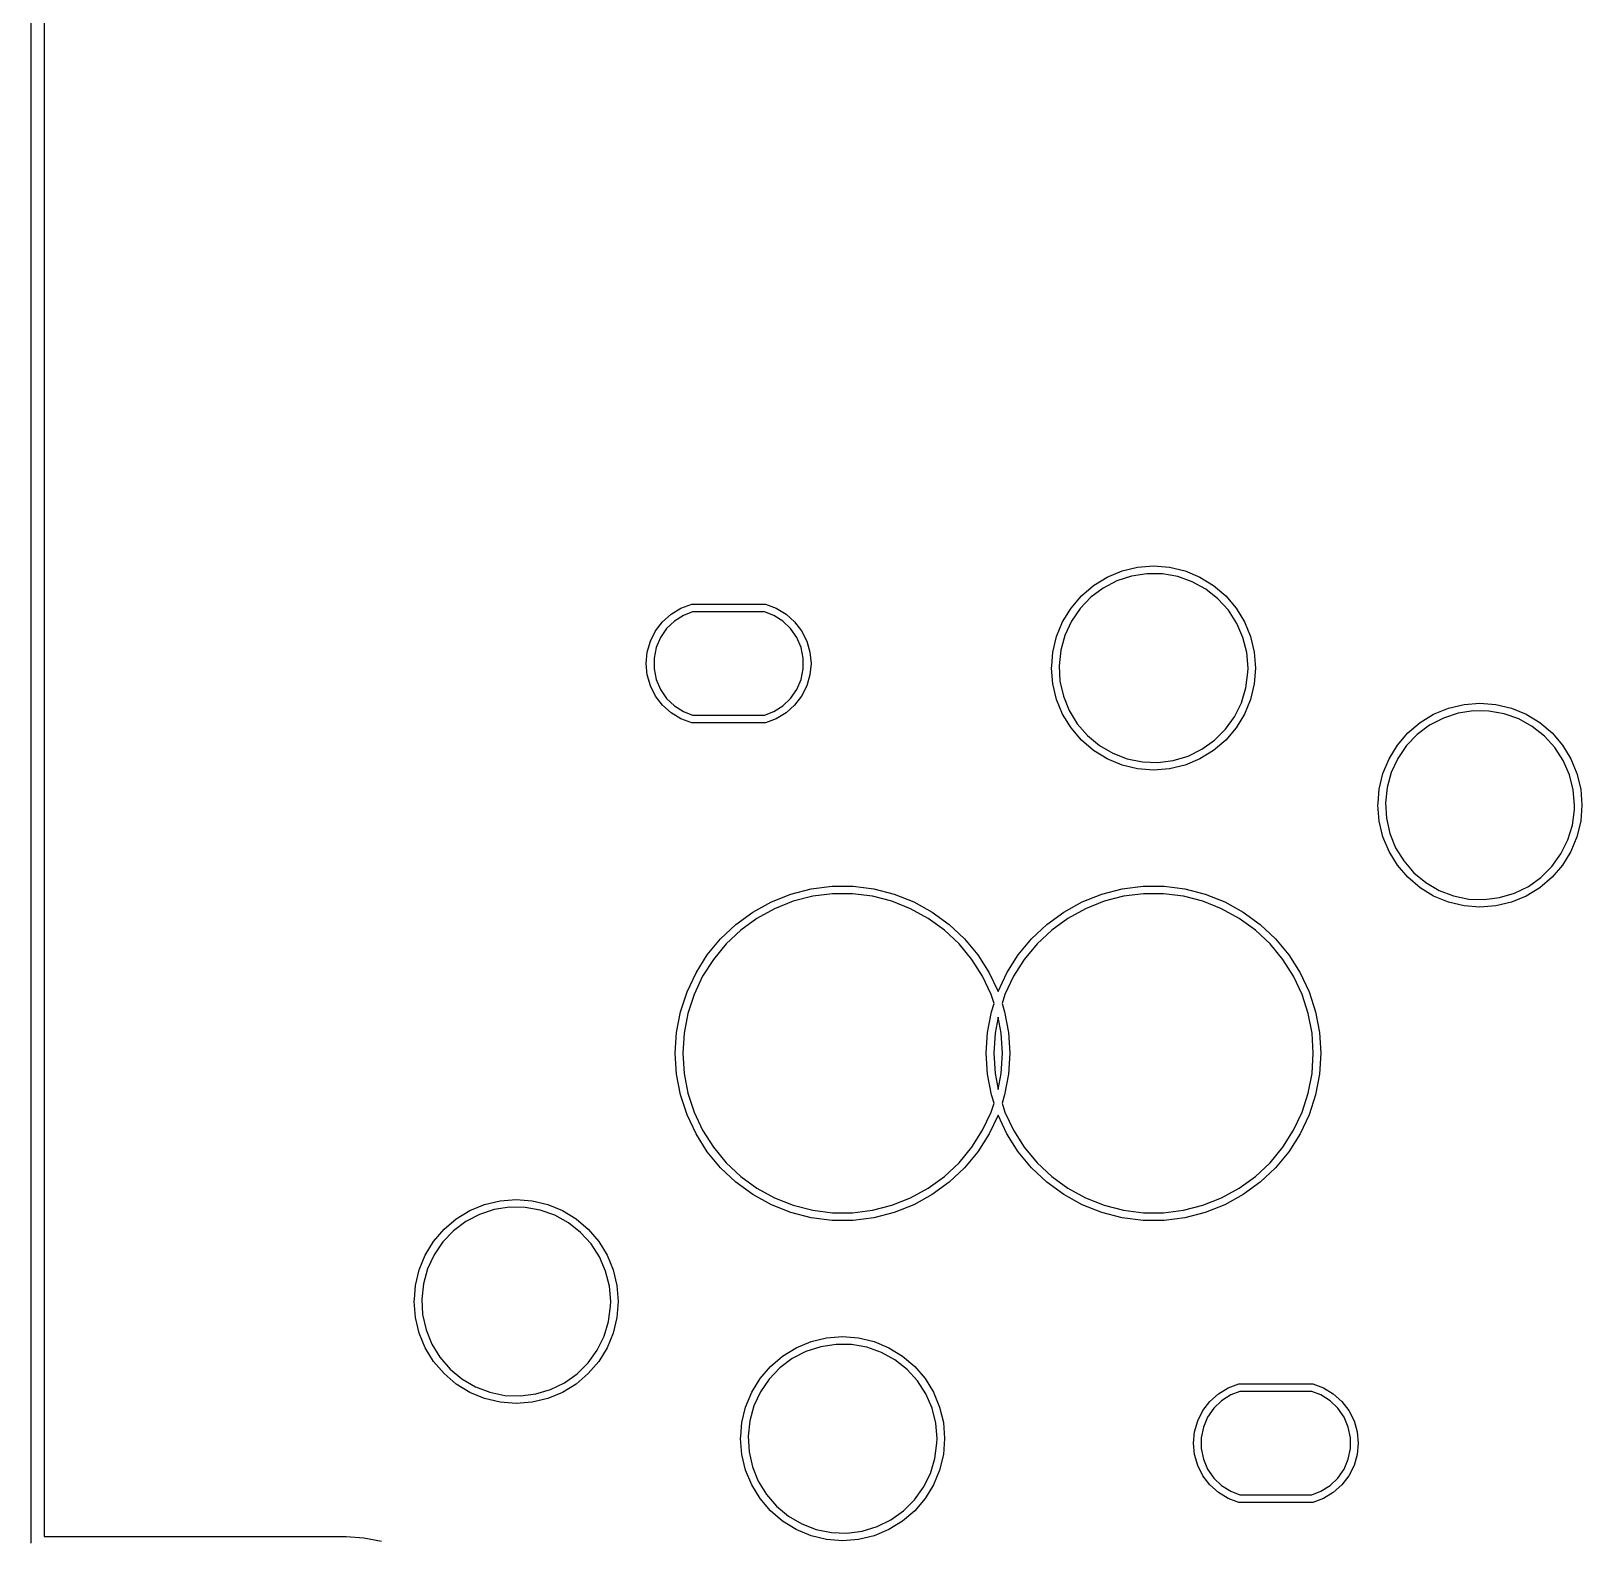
# Model space of a CAD drawing. Extents: x 0 to 11.3, y -3.7 to 0.
# Drawn here: x -0.021 to 0.915, y -2.169 to -1.259 of the extents above; entities that cross this region are included whole.
import ezdxf

# ---------------------------------------------------------------- set-up
doc = ezdxf.new("R2010")
doc.units = 0
doc.header["$MEASUREMENT"] = 0
doc.layers.add('BLACK', color=7, linetype='CONTINUOUS')

msp = doc.modelspace()

# ---------------------------------------------------------------- linework, layer by layer
at = {"layer": 'BLACK', "linetype": 'CONTINUOUS'}
for p, q in [((-0.020669, -2.17028), (-0.020669, -0.099409)), ((-0.012795, -0.099409), (-0.012795, -2.16634)), ((0.620092, -1.59295), (0.628322, -1.58791)), ((0.628322, -1.58791), (0.637241, -1.58421)), ((0.643044, -1.58728), (0.634167, -1.59018)), ((0.637241, -1.58421), (0.646627, -1.58196)), ((0.652275, -1.58587), (0.643044, -1.58728)), ((0.646627, -1.58196), (0.65625, -1.5812)), ((0.661613, -1.58598), (0.652275, -1.58587)), ((0.65625, -1.5812), (0.665873, -1.58196)), ((0.670807, -1.58762), (0.661613, -1.58598)), ((0.665873, -1.58196), (0.675259, -1.58421)), ((0.67961, -1.59074), (0.670807, -1.58762)), ((0.675259, -1.58421), (0.684178, -1.58791)), ((0.684178, -1.58791), (0.692408, -1.59295)), ((0.606483, -1.60656), (0.612752, -1.59922)), ((0.612752, -1.59922), (0.620092, -1.59295)), ((0.625884, -1.5945), (0.618416, -1.6001)), ((0.634167, -1.59018), (0.625884, -1.5945)), ((0.687786, -1.59525), (0.67961, -1.59074)), ((0.695114, -1.60104), (0.687786, -1.59525)), ((0.692408, -1.59295), (0.699748, -1.59922)), ((0.699748, -1.59922), (0.706017, -1.60656)), ((0.365338, -1.61022), (0.371256, -1.60666)), ((0.371256, -1.60666), (0.377735, -1.60425)), ((0.377735, -1.60425), (0.377735, -1.60425)), ((0.377735, -1.60425), (0.378052, -1.6043)), ((0.378052, -1.6043), (0.378346, -1.60417)), ((0.378346, -1.60417), (0.421654, -1.60417)), ((0.421654, -1.60417), (0.421948, -1.6043)), ((0.421948, -1.6043), (0.422265, -1.60425)), ((0.422265, -1.60425), (0.422265, -1.60425)), ((0.422265, -1.60425), (0.428744, -1.60666)), ((0.428744, -1.60666), (0.434662, -1.61022)), ((0.601439, -1.61479), (0.606483, -1.60656)), ((0.611964, -1.60685), (0.606701, -1.61457)), ((0.618416, -1.6001), (0.611964, -1.60685)), ((0.701399, -1.60795), (0.695114, -1.60104)), ((0.706472, -1.61579), (0.701399, -1.60795)), ((0.706017, -1.60656), (0.711061, -1.61479)), ((0.355978, -1.62031), (0.360185, -1.61483)), ((0.360185, -1.61483), (0.365338, -1.61022)), ((0.367301, -1.61446), (0.362596, -1.61898)), ((0.372815, -1.61097), (0.367301, -1.61446)), ((0.378314, -1.60888), (0.372815, -1.61097)), ((0.378346, -1.6089), (0.378314, -1.60888)), ((0.421654, -1.6089), (0.378346, -1.6089)), ((0.421686, -1.60888), (0.421654, -1.6089)), ((0.427185, -1.61097), (0.421686, -1.60888)), ((0.432699, -1.61446), (0.427185, -1.61097)), ((0.437404, -1.61898), (0.432699, -1.61446)), ((0.434662, -1.61022), (0.439815, -1.61483)), ((0.439815, -1.61483), (0.444022, -1.62031)), ((0.597745, -1.62371), (0.601439, -1.61479)), ((0.606701, -1.61457), (0.602769, -1.62304)), ((0.710196, -1.62435), (0.706472, -1.61579)), ((0.711061, -1.61479), (0.714755, -1.62371)), ((0.350951, -1.63312), (0.352864, -1.62648)), ((0.352864, -1.62648), (0.355978, -1.62031)), ((0.35889, -1.62434), (0.356333, -1.63035)), ((0.362596, -1.61898), (0.35889, -1.62434)), ((0.44111, -1.62434), (0.437404, -1.61898)), ((0.443667, -1.63035), (0.44111, -1.62434)), ((0.444022, -1.62031), (0.447136, -1.62648)), ((0.447136, -1.62648), (0.449049, -1.63312)), ((0.595492, -1.63309), (0.597745, -1.62371)), ((0.602769, -1.62304), (0.600273, -1.63204)), ((0.712471, -1.63341), (0.710196, -1.62435)), ((0.714755, -1.62371), (0.717008, -1.63309)), ((0.350306, -1.64), (0.350951, -1.63312)), ((0.356333, -1.63035), (0.355028, -1.63674)), ((0.355028, -1.63674), (0.355028, -1.64326)), ((0.444972, -1.63674), (0.443667, -1.63035)), ((0.444972, -1.64326), (0.444972, -1.63674)), ((0.449049, -1.63312), (0.449694, -1.64)), ((0.594844, -1.64132), (0.595492, -1.63309)), ((0.600273, -1.63204), (0.599281, -1.64132)), ((0.713236, -1.64272), (0.712471, -1.63341)), ((0.717008, -1.63309), (0.717766, -1.64272)), ((0.350951, -1.64688), (0.350306, -1.64)), ((0.355028, -1.64326), (0.356333, -1.64965)), ((0.443667, -1.64965), (0.444972, -1.64326)), ((0.449694, -1.64), (0.449049, -1.64688)), ((0.594734, -1.64272), (0.594844, -1.64132)), ((0.595492, -1.65234), (0.594734, -1.64272)), ((0.599281, -1.64132), (0.599819, -1.65065)), ((0.711949, -1.65476), (0.713168, -1.6455)), ((0.713168, -1.6455), (0.713236, -1.64272)), ((0.717766, -1.64272), (0.717008, -1.65234)), ((0.352864, -1.65352), (0.350951, -1.64688)), ((0.355978, -1.65969), (0.352864, -1.65352)), ((0.356333, -1.64965), (0.35889, -1.65566)), ((0.44111, -1.65566), (0.443667, -1.64965)), ((0.447136, -1.65352), (0.444022, -1.65969)), ((0.449049, -1.64688), (0.447136, -1.65352)), ((0.597745, -1.66173), (0.595492, -1.65234)), ((0.599819, -1.65065), (0.601872, -1.65976)), ((0.709234, -1.66369), (0.711949, -1.65476)), ((0.717008, -1.65234), (0.714755, -1.66173)), ((0.360185, -1.66517), (0.355978, -1.65969)), ((0.35889, -1.65566), (0.362596, -1.66102)), ((0.362596, -1.66102), (0.367301, -1.66554)), ((0.432699, -1.66554), (0.437404, -1.66102)), ((0.437404, -1.66102), (0.44111, -1.65566)), ((0.444022, -1.65969), (0.439815, -1.66517)), ((0.601439, -1.67064), (0.597745, -1.66173)), ((0.601872, -1.65976), (0.605385, -1.66841)), ((0.705097, -1.67207), (0.709234, -1.66369)), ((0.714755, -1.66173), (0.711061, -1.67064)), ((0.834091, -1.66689), (0.843477, -1.66464)), ((0.843477, -1.66464), (0.8531, -1.66388)), ((0.8531, -1.66388), (0.862724, -1.66464)), ((0.862724, -1.66464), (0.87211, -1.66689)), ((0.365338, -1.66978), (0.360185, -1.66517)), ((0.371256, -1.67334), (0.365338, -1.66978)), ((0.367301, -1.66554), (0.372815, -1.66903)), ((0.377735, -1.67575), (0.371256, -1.67334)), ((0.372815, -1.66903), (0.378314, -1.67112)), ((0.378314, -1.67112), (0.378346, -1.6711)), ((0.378346, -1.6711), (0.421654, -1.6711)), ((0.421654, -1.6711), (0.421686, -1.67112)), ((0.421686, -1.67112), (0.427185, -1.66903)), ((0.428744, -1.67334), (0.422265, -1.67575)), ((0.427185, -1.66903), (0.432699, -1.66554)), ((0.434662, -1.66978), (0.428744, -1.67334)), ((0.439815, -1.66517), (0.434662, -1.66978)), ((0.606483, -1.67887), (0.601439, -1.67064)), ((0.605385, -1.66841), (0.610265, -1.67637)), ((0.699647, -1.67965), (0.705097, -1.67207)), ((0.711061, -1.67064), (0.706017, -1.67887)), ((0.816942, -1.67563), (0.825173, -1.67058)), ((0.831017, -1.67286), (0.822734, -1.67717)), ((0.825173, -1.67058), (0.834091, -1.66689)), ((0.839894, -1.66996), (0.831017, -1.67286)), ((0.849125, -1.66855), (0.839894, -1.66996)), ((0.858463, -1.66866), (0.849125, -1.66855)), ((0.867657, -1.6703), (0.858463, -1.66866)), ((0.87646, -1.67342), (0.867657, -1.6703)), ((0.87211, -1.66689), (0.881028, -1.67058)), ((0.884636, -1.67793), (0.87646, -1.67342)), ((0.881028, -1.67058), (0.889258, -1.67563)), ((0.378052, -1.6757), (0.377735, -1.67575)), ((0.377735, -1.67575), (0.377735, -1.67575)), ((0.378346, -1.67583), (0.378052, -1.6757)), ((0.421654, -1.67583), (0.378346, -1.67583)), ((0.421948, -1.6757), (0.421654, -1.67583)), ((0.422265, -1.67575), (0.421948, -1.6757)), ((0.422265, -1.67575), (0.422265, -1.67575)), ((0.612752, -1.68621), (0.606483, -1.67887)), ((0.610265, -1.67637), (0.616379, -1.68343)), ((0.616379, -1.68343), (0.623564, -1.6894)), ((0.693032, -1.68624), (0.699647, -1.67965)), ((0.706017, -1.67887), (0.699748, -1.68621)), ((0.803333, -1.68924), (0.809602, -1.6819)), ((0.815266, -1.68278), (0.808814, -1.68953)), ((0.809602, -1.6819), (0.816942, -1.67563)), ((0.822734, -1.67717), (0.815266, -1.68278)), ((0.891965, -1.68372), (0.884636, -1.67793)), ((0.889258, -1.67563), (0.896599, -1.6819)), ((0.896599, -1.6819), (0.902868, -1.68924)), ((0.620092, -1.69248), (0.612752, -1.68621)), ((0.628322, -1.69753), (0.620092, -1.69248)), ((0.623564, -1.6894), (0.631627, -1.69411)), ((0.677043, -1.69577), (0.685429, -1.69167)), ((0.692408, -1.69248), (0.684178, -1.69753)), ((0.685429, -1.69167), (0.693032, -1.68624)), ((0.699748, -1.68621), (0.692408, -1.69248)), ((0.798289, -1.69747), (0.803333, -1.68924)), ((0.808814, -1.68953), (0.803551, -1.69725)), ((0.89825, -1.69062), (0.891965, -1.68372)), ((0.903322, -1.69846), (0.89825, -1.69062)), ((0.902868, -1.68924), (0.907911, -1.69747)), ((0.637241, -1.70122), (0.628322, -1.69753)), ((0.631627, -1.69411), (0.640351, -1.69744)), ((0.646627, -1.70347), (0.637241, -1.70122)), ((0.640351, -1.69744), (0.649503, -1.6993)), ((0.649503, -1.6993), (0.658835, -1.69964)), ((0.658835, -1.69964), (0.668098, -1.69846)), ((0.675259, -1.70122), (0.665873, -1.70347)), ((0.668098, -1.69846), (0.677043, -1.69577)), ((0.684178, -1.69753), (0.675259, -1.70122)), ((0.794595, -1.70638), (0.798289, -1.69747)), ((0.803551, -1.69725), (0.799619, -1.70572)), ((0.907046, -1.70703), (0.903322, -1.69846)), ((0.907911, -1.69747), (0.911605, -1.70638)), ((0.65625, -1.70423), (0.646627, -1.70347)), ((0.665873, -1.70347), (0.65625, -1.70423)), ((0.792342, -1.71577), (0.794595, -1.70638)), ((0.799619, -1.70572), (0.797124, -1.71472)), ((0.909321, -1.71609), (0.907046, -1.70703)), ((0.911605, -1.70638), (0.913859, -1.71577)), ((0.791694, -1.724), (0.792342, -1.71577)), ((0.797124, -1.71472), (0.796131, -1.724)), ((0.910086, -1.72539), (0.909321, -1.71609)), ((0.913859, -1.71577), (0.914616, -1.72539)), ((0.791585, -1.72539), (0.791694, -1.724)), ((0.792342, -1.73502), (0.791585, -1.72539)), ((0.796131, -1.724), (0.796669, -1.73332)), ((0.908799, -1.73744), (0.910018, -1.72818)), ((0.910018, -1.72818), (0.910086, -1.72539)), ((0.914616, -1.72539), (0.913859, -1.73502)), ((0.794595, -1.7444), (0.792342, -1.73502)), ((0.796669, -1.73332), (0.798722, -1.74243)), ((0.906085, -1.74637), (0.908799, -1.73744)), ((0.913859, -1.73502), (0.911605, -1.7444)), ((0.798289, -1.75332), (0.794595, -1.7444)), ((0.798722, -1.74243), (0.802236, -1.75109)), ((0.901947, -1.75474), (0.906085, -1.74637)), ((0.911605, -1.7444), (0.907911, -1.75332)), ((0.803333, -1.76155), (0.798289, -1.75332)), ((0.802236, -1.75109), (0.807115, -1.75905)), ((0.896497, -1.76233), (0.901947, -1.75474)), ((0.907911, -1.75332), (0.902868, -1.76155)), ((0.809602, -1.76889), (0.803333, -1.76155)), ((0.807115, -1.75905), (0.813229, -1.76611)), ((0.813229, -1.76611), (0.820415, -1.77207)), ((0.889882, -1.76892), (0.896497, -1.76233)), ((0.902868, -1.76155), (0.896599, -1.76889)), ((0.437575, -1.77905), (0.449846, -1.7759)), ((0.449846, -1.7759), (0.462415, -1.77431)), ((0.462415, -1.77431), (0.475085, -1.77431)), ((0.475085, -1.77431), (0.487654, -1.7759)), ((0.487654, -1.7759), (0.499925, -1.77905)), ((0.625075, -1.77905), (0.637346, -1.7759)), ((0.637346, -1.7759), (0.649915, -1.77431)), ((0.649915, -1.77431), (0.662585, -1.77431)), ((0.662585, -1.77431), (0.675154, -1.7759)), ((0.675154, -1.7759), (0.687425, -1.77905)), ((0.816942, -1.77516), (0.809602, -1.76889)), ((0.825173, -1.7802), (0.816942, -1.77516)), ((0.820415, -1.77207), (0.828478, -1.77679)), ((0.828478, -1.77679), (0.837202, -1.78012)), ((0.873893, -1.77845), (0.88228, -1.77434)), ((0.889258, -1.77516), (0.881028, -1.7802)), ((0.88228, -1.77434), (0.889882, -1.76892)), ((0.896599, -1.76889), (0.889258, -1.77516)), ((0.414693, -1.78982), (0.425795, -1.78372)), ((0.425795, -1.78372), (0.437575, -1.77905)), ((0.438976, -1.78336), (0.427726, -1.78782)), ((0.450696, -1.78036), (0.438976, -1.78336)), ((0.4627, -1.77884), (0.450696, -1.78036)), ((0.4748, -1.77884), (0.4627, -1.77884)), ((0.486804, -1.78036), (0.4748, -1.77884)), ((0.498524, -1.78336), (0.486804, -1.78036)), ((0.509774, -1.78782), (0.498524, -1.78336)), ((0.499925, -1.77905), (0.511705, -1.78372)), ((0.511705, -1.78372), (0.522807, -1.78982)), ((0.602193, -1.78982), (0.613295, -1.78372)), ((0.613295, -1.78372), (0.625075, -1.77905)), ((0.626476, -1.78336), (0.615226, -1.78782)), ((0.638196, -1.78036), (0.626476, -1.78336)), ((0.6502, -1.77884), (0.638196, -1.78036)), ((0.6623, -1.77884), (0.6502, -1.77884)), ((0.674304, -1.78036), (0.6623, -1.77884)), ((0.686024, -1.78336), (0.674304, -1.78036)), ((0.697274, -1.78782), (0.686024, -1.78336)), ((0.687425, -1.77905), (0.699205, -1.78372)), ((0.699205, -1.78372), (0.710307, -1.78982)), ((0.834091, -1.7839), (0.825173, -1.7802)), ((0.843477, -1.78615), (0.834091, -1.7839)), ((0.837202, -1.78012), (0.846353, -1.78198)), ((0.8531, -1.78691), (0.843477, -1.78615)), ((0.846353, -1.78198), (0.855685, -1.78232)), ((0.862724, -1.78615), (0.8531, -1.78691)), ((0.855685, -1.78232), (0.864948, -1.78113)), ((0.87211, -1.7839), (0.862724, -1.78615)), ((0.864948, -1.78113), (0.873893, -1.77845)), ((0.881028, -1.7802), (0.87211, -1.7839)), ((0.404443, -1.79727), (0.414693, -1.78982)), ((0.417122, -1.79365), (0.407333, -1.80076)), ((0.427726, -1.78782), (0.417122, -1.79365)), ((0.520378, -1.79365), (0.509774, -1.78782)), ((0.530167, -1.80076), (0.520378, -1.79365)), ((0.522807, -1.78982), (0.533057, -1.79727)), ((0.591943, -1.79727), (0.602193, -1.78982)), ((0.604622, -1.79365), (0.594833, -1.80076)), ((0.615226, -1.78782), (0.604622, -1.79365)), ((0.707878, -1.79365), (0.697274, -1.78782)), ((0.717667, -1.80076), (0.707878, -1.79365)), ((0.710307, -1.78982), (0.720557, -1.79727)), ((0.395207, -1.80594), (0.404443, -1.79727)), ((0.407333, -1.80076), (0.398513, -1.80904)), ((0.538987, -1.80904), (0.530167, -1.80076)), ((0.533057, -1.79727), (0.542293, -1.80594)), ((0.582707, -1.80594), (0.591943, -1.79727)), ((0.594833, -1.80076), (0.586013, -1.80904)), ((0.726487, -1.80904), (0.717667, -1.80076)), ((0.720557, -1.79727), (0.729793, -1.80594)), ((0.387132, -1.8157), (0.395207, -1.80594)), ((0.398513, -1.80904), (0.3908, -1.81837)), ((0.5467, -1.81837), (0.538987, -1.80904)), ((0.542293, -1.80594), (0.550368, -1.8157)), ((0.574632, -1.8157), (0.582707, -1.80594)), ((0.586013, -1.80904), (0.5783, -1.81837)), ((0.7342, -1.81837), (0.726487, -1.80904)), ((0.729793, -1.80594), (0.737868, -1.8157)), ((0.380343, -1.8264), (0.387132, -1.8157)), ((0.3908, -1.81837), (0.384316, -1.82858)), ((0.553184, -1.82858), (0.5467, -1.81837)), ((0.550368, -1.8157), (0.557157, -1.8264)), ((0.567843, -1.8264), (0.574632, -1.8157)), ((0.5783, -1.81837), (0.571816, -1.82858)), ((0.740684, -1.82858), (0.7342, -1.81837)), ((0.737868, -1.8157), (0.744657, -1.8264)), ((0.374949, -1.83786), (0.380343, -1.8264)), ((0.384316, -1.82858), (0.379165, -1.83953)), ((0.558335, -1.83953), (0.553184, -1.82858)), ((0.557157, -1.8264), (0.5625, -1.83775)), ((0.5625, -1.83775), (0.567843, -1.8264)), ((0.571816, -1.82858), (0.566665, -1.83953)), ((0.745835, -1.83953), (0.740684, -1.82858)), ((0.744657, -1.8264), (0.750051, -1.83786)), ((0.371034, -1.84991), (0.374949, -1.83786)), ((0.379165, -1.83953), (0.375426, -1.85104)), ((0.560121, -1.84503), (0.558335, -1.83953)), ((0.566665, -1.83953), (0.564879, -1.84503)), ((0.749574, -1.85104), (0.745835, -1.83953)), ((0.750051, -1.83786), (0.753966, -1.84991)), ((0.36866, -1.86236), (0.371034, -1.84991)), ((0.375426, -1.85104), (0.373158, -1.86292)), ((0.55616, -1.86236), (0.558534, -1.84991)), ((0.558534, -1.84991), (0.560121, -1.84503)), ((0.564879, -1.84503), (0.566466, -1.84991)), ((0.566466, -1.84991), (0.56884, -1.86236)), ((0.751842, -1.86292), (0.749574, -1.85104)), ((0.753966, -1.84991), (0.75634, -1.86236)), ((0.5625, -1.85327), (0.560658, -1.86292)), ((0.564342, -1.86292), (0.5625, -1.85327)), ((0.367864, -1.875), (0.36866, -1.86236)), ((0.373158, -1.86292), (0.372398, -1.875)), ((0.555364, -1.875), (0.55616, -1.86236)), ((0.560658, -1.86292), (0.559898, -1.875)), ((0.565102, -1.875), (0.564342, -1.86292)), ((0.56884, -1.86236), (0.569636, -1.875)), ((0.752602, -1.875), (0.751842, -1.86292)), ((0.75634, -1.86236), (0.757136, -1.875)), ((0.36866, -1.88764), (0.367864, -1.875)), ((0.372398, -1.875), (0.373158, -1.88708)), ((0.55616, -1.88764), (0.555364, -1.875)), ((0.559898, -1.875), (0.560658, -1.88708)), ((0.564342, -1.88708), (0.565102, -1.875)), ((0.569636, -1.875), (0.56884, -1.88764)), ((0.751842, -1.88708), (0.752602, -1.875)), ((0.757136, -1.875), (0.75634, -1.88764)), ((0.371034, -1.90009), (0.36866, -1.88764)), ((0.373158, -1.88708), (0.375426, -1.89896)), ((0.558534, -1.90009), (0.55616, -1.88764)), ((0.560658, -1.88708), (0.5625, -1.89673)), ((0.5625, -1.89673), (0.564342, -1.88708)), ((0.56884, -1.88764), (0.566466, -1.90009)), ((0.749574, -1.89896), (0.751842, -1.88708)), ((0.75634, -1.88764), (0.753966, -1.90009)), ((0.374949, -1.91214), (0.371034, -1.90009)), ((0.375426, -1.89896), (0.379165, -1.91047)), ((0.558335, -1.91047), (0.560121, -1.90497)), ((0.560121, -1.90497), (0.558534, -1.90009)), ((0.566466, -1.90009), (0.564879, -1.90497)), ((0.564879, -1.90497), (0.566665, -1.91047)), ((0.745835, -1.91047), (0.749574, -1.89896)), ((0.753966, -1.90009), (0.750051, -1.91214)), ((0.380343, -1.9236), (0.374949, -1.91214)), ((0.379165, -1.91047), (0.384316, -1.92142)), ((0.553184, -1.92142), (0.558335, -1.91047)), ((0.5625, -1.91225), (0.557157, -1.9236)), ((0.567843, -1.9236), (0.5625, -1.91225)), ((0.566665, -1.91047), (0.571816, -1.92142)), ((0.740684, -1.92142), (0.745835, -1.91047)), ((0.750051, -1.91214), (0.744657, -1.9236)), ((0.387132, -1.9343), (0.380343, -1.9236)), ((0.384316, -1.92142), (0.3908, -1.93163)), ((0.5467, -1.93163), (0.553184, -1.92142)), ((0.557157, -1.9236), (0.550368, -1.9343)), ((0.574632, -1.9343), (0.567843, -1.9236)), ((0.571816, -1.92142), (0.5783, -1.93163)), ((0.7342, -1.93163), (0.740684, -1.92142)), ((0.744657, -1.9236), (0.737868, -1.9343)), ((0.395207, -1.94406), (0.387132, -1.9343)), ((0.3908, -1.93163), (0.398513, -1.94096)), ((0.538987, -1.94096), (0.5467, -1.93163)), ((0.550368, -1.9343), (0.542293, -1.94406)), ((0.582707, -1.94406), (0.574632, -1.9343)), ((0.5783, -1.93163), (0.586013, -1.94096)), ((0.726487, -1.94096), (0.7342, -1.93163)), ((0.737868, -1.9343), (0.729793, -1.94406)), ((0.404443, -1.95273), (0.395207, -1.94406)), ((0.398513, -1.94096), (0.407333, -1.94924)), ((0.530167, -1.94924), (0.538987, -1.94096)), ((0.542293, -1.94406), (0.533057, -1.95273)), ((0.591943, -1.95273), (0.582707, -1.94406)), ((0.586013, -1.94096), (0.594833, -1.94924)), ((0.717667, -1.94924), (0.726487, -1.94096)), ((0.729793, -1.94406), (0.720557, -1.95273)), ((0.414693, -1.96018), (0.404443, -1.95273)), ((0.407333, -1.94924), (0.417122, -1.95635)), ((0.520378, -1.95635), (0.530167, -1.94924)), ((0.533057, -1.95273), (0.522807, -1.96018)), ((0.602193, -1.96018), (0.591943, -1.95273)), ((0.594833, -1.94924), (0.604622, -1.95635)), ((0.707878, -1.95635), (0.717667, -1.94924)), ((0.720557, -1.95273), (0.710307, -1.96018)), ((0.25289, -1.9661), (0.262276, -1.96385)), ((0.262276, -1.96385), (0.2719, -1.96309)), ((0.2719, -1.96309), (0.281523, -1.96385)), ((0.281523, -1.96385), (0.290909, -1.9661)), ((0.425795, -1.96628), (0.414693, -1.96018)), ((0.417122, -1.95635), (0.427726, -1.96218)), ((0.427726, -1.96218), (0.438976, -1.96664)), ((0.498524, -1.96664), (0.509774, -1.96218)), ((0.509774, -1.96218), (0.520378, -1.95635)), ((0.522807, -1.96018), (0.511705, -1.96628)), ((0.613295, -1.96628), (0.602193, -1.96018)), ((0.604622, -1.95635), (0.615226, -1.96218)), ((0.615226, -1.96218), (0.626476, -1.96664)), ((0.686024, -1.96664), (0.697274, -1.96218)), ((0.697274, -1.96218), (0.707878, -1.95635)), ((0.710307, -1.96018), (0.699205, -1.96628)), ((0.235742, -1.97484), (0.243972, -1.9698)), ((0.249817, -1.97207), (0.241533, -1.97639)), ((0.243972, -1.9698), (0.25289, -1.9661)), ((0.258693, -1.96917), (0.249817, -1.97207)), ((0.267924, -1.96776), (0.258693, -1.96917)), ((0.277262, -1.96787), (0.267924, -1.96776)), ((0.286456, -1.96951), (0.277262, -1.96787)), ((0.295259, -1.97263), (0.286456, -1.96951)), ((0.290909, -1.9661), (0.299827, -1.9698)), ((0.303435, -1.97714), (0.295259, -1.97263)), ((0.299827, -1.9698), (0.308058, -1.97484)), ((0.437575, -1.97095), (0.425795, -1.96628)), ((0.449846, -1.9741), (0.437575, -1.97095)), ((0.438976, -1.96664), (0.450696, -1.96964)), ((0.450696, -1.96964), (0.4627, -1.97116)), ((0.4627, -1.97116), (0.4748, -1.97116)), ((0.4748, -1.97116), (0.486804, -1.96964)), ((0.486804, -1.96964), (0.498524, -1.96664)), ((0.499925, -1.97095), (0.487654, -1.9741)), ((0.511705, -1.96628), (0.499925, -1.97095)), ((0.625075, -1.97095), (0.613295, -1.96628)), ((0.637346, -1.9741), (0.625075, -1.97095)), ((0.626476, -1.96664), (0.638196, -1.96964)), ((0.638196, -1.96964), (0.6502, -1.97116)), ((0.6502, -1.97116), (0.6623, -1.97116)), ((0.6623, -1.97116), (0.674304, -1.96964)), ((0.674304, -1.96964), (0.686024, -1.96664)), ((0.687425, -1.97095), (0.675154, -1.9741)), ((0.699205, -1.96628), (0.687425, -1.97095)), ((0.222132, -1.98845), (0.228401, -1.98111)), ((0.234065, -1.98199), (0.227613, -1.98874)), ((0.228401, -1.98111), (0.235742, -1.97484)), ((0.241533, -1.97639), (0.234065, -1.98199)), ((0.310764, -1.98293), (0.303435, -1.97714)), ((0.308058, -1.97484), (0.315398, -1.98111)), ((0.315398, -1.98111), (0.321667, -1.98845)), ((0.462415, -1.97569), (0.449846, -1.9741)), ((0.475085, -1.97569), (0.462415, -1.97569)), ((0.487654, -1.9741), (0.475085, -1.97569)), ((0.649915, -1.97569), (0.637346, -1.9741)), ((0.662585, -1.97569), (0.649915, -1.97569)), ((0.675154, -1.9741), (0.662585, -1.97569)), ((0.217089, -1.99668), (0.222132, -1.98845)), ((0.227613, -1.98874), (0.222351, -1.99646)), ((0.317049, -1.98984), (0.310764, -1.98293)), ((0.322122, -1.99768), (0.317049, -1.98984)), ((0.321667, -1.98845), (0.326711, -1.99668)), ((0.213395, -2.0056), (0.217089, -1.99668)), ((0.222351, -1.99646), (0.218419, -2.00493)), ((0.325845, -2.00624), (0.322122, -1.99768)), ((0.326711, -1.99668), (0.330405, -2.0056)), ((0.211141, -2.01498), (0.213395, -2.0056)), ((0.218419, -2.00493), (0.215923, -2.01393)), ((0.32812, -2.0153), (0.325845, -2.00624)), ((0.330405, -2.0056), (0.332658, -2.01498)), ((0.210493, -2.02321), (0.211141, -2.01498)), ((0.215923, -2.01393), (0.214931, -2.02321)), ((0.328886, -2.02461), (0.32812, -2.0153)), ((0.332658, -2.01498), (0.333415, -2.02461)), ((0.210384, -2.02461), (0.210493, -2.02321)), ((0.211141, -2.03423), (0.210384, -2.02461)), ((0.214931, -2.02321), (0.215468, -2.03254)), ((0.327599, -2.03665), (0.328818, -2.02739)), ((0.328818, -2.02739), (0.328886, -2.02461)), ((0.333415, -2.02461), (0.332658, -2.03423)), ((0.213395, -2.04362), (0.211141, -2.03423)), ((0.215468, -2.03254), (0.217521, -2.04165)), ((0.324884, -2.04558), (0.327599, -2.03665)), ((0.332658, -2.03423), (0.330405, -2.04362)), ((0.217089, -2.05253), (0.213395, -2.04362)), ((0.217521, -2.04165), (0.221035, -2.0503)), ((0.320746, -2.05396), (0.324884, -2.04558)), ((0.330405, -2.04362), (0.326711, -2.05253)), ((0.449741, -2.04878), (0.459127, -2.04653)), ((0.459127, -2.04653), (0.46875, -2.04577)), ((0.46875, -2.04577), (0.478373, -2.04653)), ((0.478373, -2.04653), (0.487759, -2.04878)), ((0.222132, -2.06076), (0.217089, -2.05253)), ((0.221035, -2.0503), (0.225914, -2.05826)), ((0.315297, -2.06154), (0.320746, -2.05396)), ((0.326711, -2.05253), (0.321667, -2.06076)), ((0.425252, -2.06379), (0.432592, -2.05752)), ((0.432592, -2.05752), (0.440822, -2.05247)), ((0.446667, -2.05475), (0.438384, -2.05906)), ((0.440822, -2.05247), (0.449741, -2.04878)), ((0.455544, -2.05185), (0.446667, -2.05475)), ((0.464775, -2.05044), (0.455544, -2.05185)), ((0.474113, -2.05055), (0.464775, -2.05044)), ((0.483307, -2.05219), (0.474113, -2.05055)), ((0.49211, -2.05531), (0.483307, -2.05219)), ((0.487759, -2.04878), (0.496678, -2.05247)), ((0.500286, -2.05982), (0.49211, -2.05531)), ((0.496678, -2.05247), (0.504908, -2.05752)), ((0.504908, -2.05752), (0.512248, -2.06379)), ((0.228401, -2.0681), (0.222132, -2.06076)), ((0.225914, -2.05826), (0.232029, -2.06532)), ((0.232029, -2.06532), (0.239214, -2.07129)), ((0.308682, -2.06813), (0.315297, -2.06154)), ((0.321667, -2.06076), (0.315398, -2.0681)), ((0.418983, -2.07113), (0.425252, -2.06379)), ((0.430916, -2.06467), (0.424464, -2.07142)), ((0.438384, -2.05906), (0.430916, -2.06467)), ((0.507614, -2.06561), (0.500286, -2.05982)), ((0.513899, -2.07251), (0.507614, -2.06561)), ((0.512248, -2.06379), (0.518517, -2.07113)), ((0.235742, -2.07437), (0.228401, -2.0681)), ((0.243972, -2.07942), (0.235742, -2.07437)), ((0.239214, -2.07129), (0.247277, -2.076)), ((0.247277, -2.076), (0.256001, -2.07933)), ((0.292692, -2.07766), (0.301079, -2.07355)), ((0.308058, -2.07437), (0.299827, -2.07942)), ((0.301079, -2.07355), (0.308682, -2.06813)), ((0.315398, -2.0681), (0.308058, -2.07437)), ((0.413939, -2.07936), (0.418983, -2.07113)), ((0.424464, -2.07142), (0.419201, -2.07914)), ((0.518972, -2.08035), (0.513899, -2.07251)), ((0.518517, -2.07113), (0.523561, -2.07936)), ((0.701256, -2.07666), (0.707735, -2.07425)), ((0.707735, -2.07425), (0.707735, -2.07425)), ((0.707735, -2.07425), (0.708052, -2.0743)), ((0.708052, -2.0743), (0.708346, -2.07417)), ((0.708346, -2.07417), (0.751654, -2.07417)), ((0.751654, -2.07417), (0.751948, -2.0743)), ((0.751948, -2.0743), (0.752265, -2.07425)), ((0.752265, -2.07425), (0.752265, -2.07425)), ((0.752265, -2.07425), (0.758744, -2.07666)), ((0.25289, -2.08311), (0.243972, -2.07942)), ((0.262276, -2.08536), (0.25289, -2.08311)), ((0.256001, -2.07933), (0.265152, -2.08119)), ((0.2719, -2.08612), (0.262276, -2.08536)), ((0.265152, -2.08119), (0.274485, -2.08153)), ((0.281523, -2.08536), (0.2719, -2.08612)), ((0.274485, -2.08153), (0.283748, -2.08035)), ((0.290909, -2.08311), (0.281523, -2.08536)), ((0.283748, -2.08035), (0.292692, -2.07766)), ((0.299827, -2.07942), (0.290909, -2.08311)), ((0.410245, -2.08827), (0.413939, -2.07936)), ((0.419201, -2.07914), (0.415269, -2.08761)), ((0.522696, -2.08892), (0.518972, -2.08035)), ((0.523561, -2.07936), (0.527255, -2.08827)), ((0.685978, -2.09031), (0.690185, -2.08483)), ((0.690185, -2.08483), (0.695338, -2.08022)), ((0.697301, -2.08446), (0.692596, -2.08898)), ((0.695338, -2.08022), (0.701256, -2.07666)), ((0.702815, -2.08097), (0.697301, -2.08446)), ((0.708314, -2.07888), (0.702815, -2.08097)), ((0.708346, -2.0789), (0.708314, -2.07888)), ((0.751654, -2.0789), (0.708346, -2.0789)), ((0.751686, -2.07888), (0.751654, -2.0789)), ((0.757185, -2.08097), (0.751686, -2.07888)), ((0.762699, -2.08446), (0.757185, -2.08097)), ((0.758744, -2.07666), (0.764662, -2.08022)), ((0.767404, -2.08898), (0.762699, -2.08446)), ((0.764662, -2.08022), (0.769815, -2.08483)), ((0.769815, -2.08483), (0.774022, -2.09031)), ((0.407992, -2.09766), (0.410245, -2.08827)), ((0.415269, -2.08761), (0.412773, -2.09661)), ((0.524971, -2.09798), (0.522696, -2.08892)), ((0.527255, -2.08827), (0.529508, -2.09766)), ((0.682864, -2.09648), (0.685978, -2.09031)), ((0.68889, -2.09434), (0.686333, -2.10035)), ((0.692596, -2.08898), (0.68889, -2.09434)), ((0.77111, -2.09434), (0.767404, -2.08898)), ((0.773667, -2.10035), (0.77111, -2.09434)), ((0.774022, -2.09031), (0.777136, -2.09648)), ((0.407344, -2.10589), (0.407992, -2.09766)), ((0.412773, -2.09661), (0.411781, -2.10589)), ((0.525736, -2.10728), (0.524971, -2.09798)), ((0.529508, -2.09766), (0.530266, -2.10728)), ((0.680306, -2.11), (0.680951, -2.10312)), ((0.680951, -2.10312), (0.682864, -2.09648)), ((0.686333, -2.10035), (0.685028, -2.10674)), ((0.774972, -2.10674), (0.773667, -2.10035)), ((0.777136, -2.09648), (0.779049, -2.10312)), ((0.779049, -2.10312), (0.779694, -2.11)), ((0.407234, -2.10728), (0.407344, -2.10589)), ((0.407992, -2.11691), (0.407234, -2.10728)), ((0.411781, -2.10589), (0.412319, -2.11521)), ((0.524449, -2.11933), (0.525668, -2.11007)), ((0.525668, -2.11007), (0.525736, -2.10728)), ((0.530266, -2.10728), (0.529508, -2.11691)), ((0.680951, -2.11688), (0.680306, -2.11)), ((0.685028, -2.10674), (0.685028, -2.11326)), ((0.685028, -2.11326), (0.686333, -2.11965)), ((0.773667, -2.11965), (0.774972, -2.11326)), ((0.774972, -2.11326), (0.774972, -2.10674)), ((0.779694, -2.11), (0.779049, -2.11688)), ((0.410245, -2.12629), (0.407992, -2.11691)), ((0.412319, -2.11521), (0.414372, -2.12432)), ((0.521734, -2.12826), (0.524449, -2.11933)), ((0.529508, -2.11691), (0.527255, -2.12629)), ((0.682864, -2.12352), (0.680951, -2.11688)), ((0.686333, -2.11965), (0.68889, -2.12566)), ((0.77111, -2.12566), (0.773667, -2.11965)), ((0.779049, -2.11688), (0.777136, -2.12352)), ((0.413939, -2.13521), (0.410245, -2.12629)), ((0.414372, -2.12432), (0.417885, -2.13298)), ((0.517597, -2.13663), (0.521734, -2.12826)), ((0.527255, -2.12629), (0.523561, -2.13521)), ((0.685978, -2.12969), (0.682864, -2.12352)), ((0.690185, -2.13517), (0.685978, -2.12969)), ((0.68889, -2.12566), (0.692596, -2.13102)), ((0.692596, -2.13102), (0.697301, -2.13554)), ((0.762699, -2.13554), (0.767404, -2.13102)), ((0.767404, -2.13102), (0.77111, -2.12566)), ((0.774022, -2.12969), (0.769815, -2.13517)), ((0.777136, -2.12352), (0.774022, -2.12969)), ((0.418983, -2.14344), (0.413939, -2.13521)), ((0.417885, -2.13298), (0.422765, -2.14094)), ((0.422765, -2.14094), (0.428879, -2.148)), ((0.512147, -2.14422), (0.517597, -2.13663)), ((0.523561, -2.13521), (0.518517, -2.14344)), ((0.695338, -2.13978), (0.690185, -2.13517)), ((0.701256, -2.14334), (0.695338, -2.13978)), ((0.697301, -2.13554), (0.702815, -2.13903)), ((0.702815, -2.13903), (0.708314, -2.14112)), ((0.708314, -2.14112), (0.708346, -2.1411)), ((0.708346, -2.1411), (0.751654, -2.1411)), ((0.751654, -2.1411), (0.751686, -2.14112)), ((0.751686, -2.14112), (0.757185, -2.13903)), ((0.757185, -2.13903), (0.762699, -2.13554)), ((0.764662, -2.13978), (0.758744, -2.14334)), ((0.769815, -2.13517), (0.764662, -2.13978)), ((0.425252, -2.15078), (0.418983, -2.14344)), ((0.432592, -2.15705), (0.425252, -2.15078)), ((0.428879, -2.148), (0.436064, -2.15396)), ((0.497929, -2.15623), (0.505532, -2.15081)), ((0.512248, -2.15078), (0.504908, -2.15705)), ((0.505532, -2.15081), (0.512147, -2.14422)), ((0.518517, -2.14344), (0.512248, -2.15078)), ((0.707735, -2.14575), (0.701256, -2.14334)), ((0.708052, -2.1457), (0.707735, -2.14575)), ((0.707735, -2.14575), (0.707735, -2.14575)), ((0.708346, -2.14583), (0.708052, -2.1457)), ((0.751654, -2.14583), (0.708346, -2.14583)), ((0.751948, -2.1457), (0.751654, -2.14583)), ((0.752265, -2.14575), (0.751948, -2.1457)), ((0.758744, -2.14334), (0.752265, -2.14575)), ((0.752265, -2.14575), (0.752265, -2.14575)), ((0.440822, -2.16209), (0.432592, -2.15705)), ((0.436064, -2.15396), (0.444127, -2.15868)), ((0.444127, -2.15868), (0.452851, -2.16201)), ((0.480598, -2.16302), (0.489543, -2.16034)), ((0.489543, -2.16034), (0.497929, -2.15623)), ((0.504908, -2.15705), (0.496678, -2.16209)), ((-0.012795, -2.16634), (0.169291, -2.16634)), ((0.169291, -2.16634), (0.180083, -2.16705)), ((0.180083, -2.16705), (0.19069, -2.16916)), ((0.449741, -2.16579), (0.440822, -2.16209)), ((0.459127, -2.16804), (0.449741, -2.16579)), ((0.452851, -2.16201), (0.462003, -2.16387)), ((0.46875, -2.1688), (0.459127, -2.16804)), ((0.462003, -2.16387), (0.471335, -2.16421)), ((0.478373, -2.16804), (0.46875, -2.1688)), ((0.471335, -2.16421), (0.480598, -2.16302)), ((0.487759, -2.16579), (0.478373, -2.16804)), ((0.496678, -2.16209), (0.487759, -2.16579))]:
    msp.add_line(p, q, dxfattribs=at)

doc.saveas('drawing.dxf')
